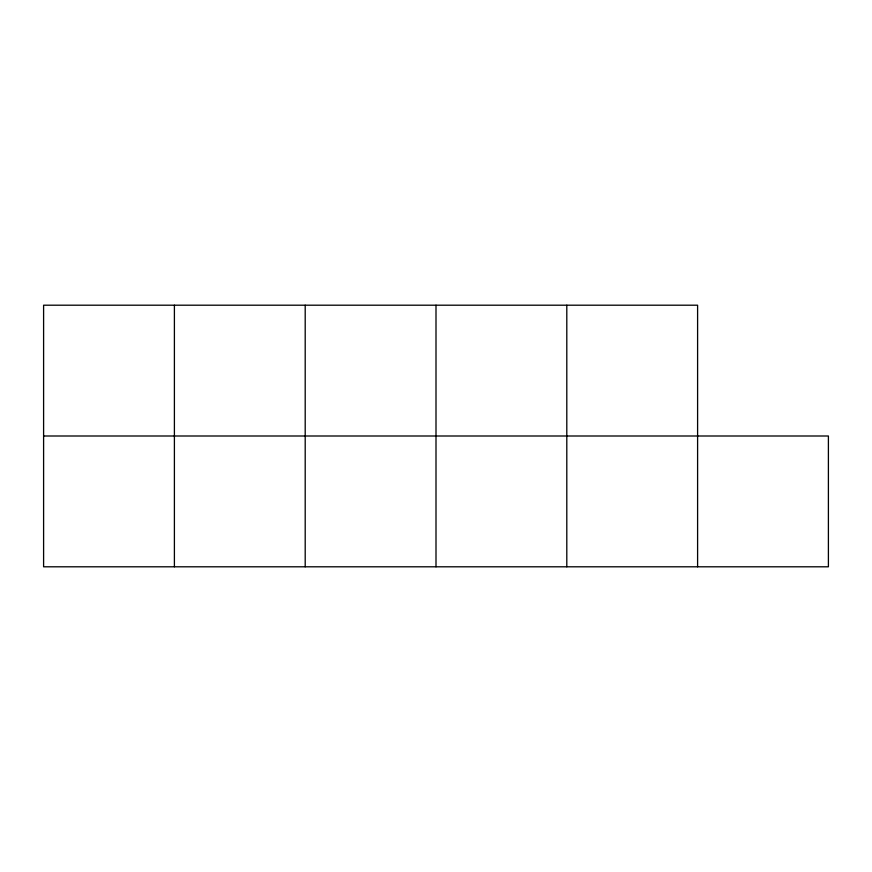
<?xml version="1.0" encoding="UTF-8"?>
<svg xmlns="http://www.w3.org/2000/svg" width="872" height="872" viewBox="0 0 872 872"><rect width="100%" height="100%" fill="white"/><g stroke="black" fill="none" stroke-linecap="round" stroke-linejoin="round"><path stroke-width="1.31" d="M43.6 436L828.4 436L828.4 566.8L43.6 566.8L43.6 305.2L697.6 305.2L697.6 566.8M566.8 305.2L566.8 566.8M436 305.2L436 566.8M305.2 305.2L305.2 566.8M174.4 305.2L174.4 566.8"/></g></svg>
